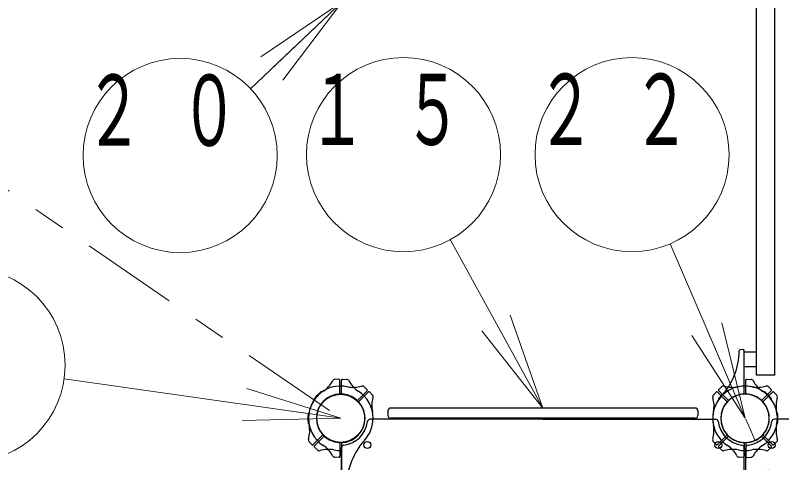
# Model space of a CAD drawing. Units: millimetres on the paper. Extents: x -385 to 0, y -594 to 267.
# Drawn here: x -223.07 to -199.37, y 138.96 to 152.79 of the extents above; entities that cross this region are included whole.
import ezdxf

# ---------------------------------------------------------------- set-up
doc = ezdxf.new("R2010")
doc.units = ezdxf.units.MM
doc.linetypes.add('USER2', pattern=[6, 3, -1, 1, -1])
doc.layers.add('1_60', color=7, linetype='Continuous', lineweight=25)
doc.styles.add('ＭＳ ゴシック', font='')
doc.styles.get('ＭＳ ゴシック').set_extended_font_data('MS Gothic')

msp = doc.modelspace()

# ---------------------------------------------------------------- linework, layer by layer
at = {"layer": '1_60'}
for p, q in [((-200.156, 141.672), (-200.156, 163.994)), ((-199.589, 141.672), (-199.589, 163.994)), ((-200.531, 142.393), (-200.156, 142.393)), ((-200.531, 141.939), (-200.156, 141.939)), ((-199.589, 141.672), (-200.156, 141.672)), ((-213.586, 141.148), (-213.587, 141.15)), ((-201.086, 141.148), (-201.087, 141.15)), ((-199.927, 141.148), (-199.925, 141.15)), ((-213.821, 140.912), (-213.823, 140.914)), ((-201.321, 140.912), (-201.323, 140.914)), ((-199.691, 140.912), (-199.689, 140.914)), ((-211.548, 140.566), (-211.548, 140.416)), ((-202.048, 140.649), (-211.465, 140.649)), ((-201.965, 140.566), (-201.965, 140.416)), ((-213.992, 140.499), (-213.995, 140.499)), ((-202.048, 140.333), (-211.465, 140.333)), ((-199.52, 140.499), (-199.517, 140.499)), ((-213.992, 140.166), (-213.995, 140.166)), ((-199.52, 140.166), (-199.517, 140.166))]:
    msp.add_line(p, q, dxfattribs=at)
at = {"layer": '1_60', "lineweight": 13}
for p, q in [((-212.96, 153.212), (-215.795, 150.524)), ((-215.481, 151.511), (-212.96, 153.212)), ((-212.96, 153.212), (-215.137, 151.148)), ((-212.96, 153.212), (-214.793, 150.785)), ((-206.756, 140.649), (-209.62, 145.858)), ((-200.506, 140.333), (-202.818, 145.729)), ((-207.764, 143.519), (-206.756, 140.649)), ((-206.756, 140.649), (-208.202, 143.278)), ((-201.228, 143.287), (-200.506, 140.333)), ((-206.756, 140.649), (-208.64, 143.037)), ((-200.506, 140.333), (-202.147, 142.893)), ((-200.506, 140.333), (-201.687, 143.09)), ((-213.006, 140.333), (-221.559, 141.551)), ((-215.906, 141.251), (-213.006, 140.333)), ((-213.006, 140.333), (-215.976, 140.756)), ((-213.006, 140.333), (-216.047, 140.261))]:
    msp.add_line(p, q, dxfattribs=at)
at = {"layer": '1_60', "linetype": 'USER2', "lineweight": 13}
for p, q in [((-230.68, 152.447), (-213.006, 140.333)), ((-186.455, 108.552), (-200.484, 140.304))]:
    msp.add_line(p, q, dxfattribs=at)
at = {"layer": '1_60', "color": 2}
for p, q in [((-200.566, 142.457), (-200.654, 142.452)), ((-200.531, 141.114), (-200.531, 142.423)), ((-213.066, 141.54), (-213.197, 141.535)), ((-213.031, 141.114), (-213.031, 141.506)), ((-212.981, 141.114), (-212.981, 141.506)), ((-212.947, 141.54), (-212.825, 141.536)), ((-200.481, 141.114), (-200.481, 141.506)), ((-200.447, 141.54), (-200.325, 141.536)), ((-212.195, 141.228), (-212.291, 141.318)), ((-201.317, 141.228), (-201.222, 141.318)), ((-199.695, 141.228), (-199.791, 141.318)), ((-212.471, 140.903), (-212.194, 141.18)), ((-212.436, 140.867), (-212.158, 141.145)), ((-212.11, 141.144), (-212.021, 141.048)), ((-201.402, 141.144), (-201.491, 141.048)), ((-201.076, 140.867), (-201.354, 141.145)), ((-201.041, 140.903), (-201.318, 141.18)), ((-199.971, 140.903), (-199.694, 141.18)), ((-199.936, 140.867), (-199.658, 141.145)), ((-199.61, 141.144), (-199.521, 141.048)), ((-213.902, 139.521), (-213.985, 139.61)), ((-213.576, 139.798), (-213.854, 139.52)), ((-213.541, 139.763), (-213.818, 139.485)), ((-201.402, 139.521), (-201.485, 139.61)), ((-201.076, 139.798), (-201.354, 139.52)), ((-201.041, 139.763), (-201.318, 139.485)), ((-199.971, 139.763), (-199.694, 139.485)), ((-199.936, 139.798), (-199.658, 139.52)), ((-199.61, 139.521), (-199.528, 139.61)), ((-213.818, 139.437), (-213.729, 139.354)), ((-213.031, 139.551), (-213.031, 139.159)), ((-212.981, 139.551), (-212.981, 138.242)), ((-201.318, 139.437), (-201.229, 139.354)), ((-200.531, 139.551), (-200.531, 139.159)), ((-200.481, 139.551), (-200.481, 139.159)), ((-199.694, 139.437), (-199.783, 139.354)), ((-213.066, 139.125), (-213.187, 139.13)), ((-200.566, 139.125), (-200.687, 139.13)), ((-200.447, 139.125), (-200.316, 139.13))]:
    msp.add_line(p, q, dxfattribs=at)
at = {"layer": '1_60', "color": 4}
for p, q in [((-206.756, 140.308), (-212.096, 140.308)), ((-206.756, 140.308), (-201.416, 140.308)), ((-194.256, 140.308), (-199.596, 140.308)), ((-212.981, 134.082), (-212.981, 139.422)), ((-200.531, 134.082), (-200.531, 139.422)), ((-200.481, 134.082), (-200.481, 139.422))]:
    msp.add_line(p, q, dxfattribs=at)
at = {"layer": '1_60', "lineweight": 13}
for centre in [(-217.972, 148.46), (-211.066, 148.486), (-203.999, 148.486), (-224.529, 141.975)]:
    msp.add_circle(centre, 3, dxfattribs=at)
at = {"layer": '1_60'}
for centre, radius in [((-213.006, 140.333), 0.743), ((-212.181, 139.508), 0.108), ((-201.331, 139.508), 0.108), ((-199.681, 139.508), 0.108)]:
    msp.add_circle(centre, radius, dxfattribs=at)
at = {"layer": '1_60', "color": 2}
for centre, radius, start, end in [((-202.851, 142.46), 2.167, 317.7828, 358.9158), ((-200.652, 142.419), 0.0333, 93, 178.9159), ((-200.564, 142.423), 0.0333, 0, 93), ((-213.997, 141.875), 0.833, 302.7272, 332.5412), ((-213.184, 141.452), 0.0833, 92, 152.5412), ((-213.064, 141.506), 0.0333, 0, 92), ((-212.948, 141.506), 0.0333, 88, 180), ((-212.828, 141.452), 0.0833, 27.4588, 88), ((-212.828, 141.452), 0.0833, 27.4588, 88), ((-212.015, 141.875), 0.833, 207.4588, 237.2728), ((-200.448, 141.506), 0.0333, 88, 180), ((-200.328, 141.452), 0.0833, 27.4588, 88), ((-199.515, 141.875), 0.833, 207.4588, 237.2728), ((-213.006, 140.333), 1, 77.7272, 135), ((-212.616, 142.124), 0.833, 257.7272, 287.5412), ((-212.34, 141.25), 0.0833, 47, 107.5412), ((-212.217, 141.204), 0.0333, 315, 47), ((-201.295, 141.204), 0.0333, 133, 225), ((-201.172, 141.25), 0.0833, 72.4588, 133), ((-200.506, 140.333), 1, 77.7272, 135), ((-200.896, 142.124), 0.833, 252.4588, 282.2728), ((-200.506, 140.333), 1, 45, 102.2728), ((-200.116, 142.124), 0.833, 257.7272, 287.5412), ((-199.84, 141.25), 0.0833, 47, 107.5412), ((-199.717, 141.204), 0.0333, 315, 47), ((-213.006, 140.333), 1, 122.7272, 180), ((-213.006, 140.333), 1, 135, 192.2728), ((-213.006, 140.333), 0.75, 94.2707, 180), ((-213.006, 140.333), 0.75, 49.2707, 135), ((-213.064, 141.114), 0.0333, 274.2707, 0), ((-212.948, 141.114), 0.0333, 180, 265.7293), ((-213.006, 140.333), 0.75, 0, 85.7293), ((-213.006, 140.333), 1, 0, 57.2728), ((-212.135, 141.121), 0.0333, 43, 135), ((-212.089, 140.999), 0.0833, 342.4588, 43), ((-201.423, 140.999), 0.0833, 137, 197.5412), ((-200.506, 140.333), 1, 135, 192.2728), ((-200.506, 140.333), 1, 137.7828, 180), ((-201.377, 141.121), 0.0333, 45, 137), ((-200.506, 140.333), 0.75, 94.2707, 180), ((-200.506, 140.333), 0.75, 49.2707, 135), ((-200.506, 140.333), 0.75, 45, 130.7293), ((-200.564, 141.114), 0.0333, 274.2707, 0), ((-200.448, 141.114), 0.0333, 180, 265.7293), ((-200.506, 140.333), 0.75, 0, 85.7293), ((-200.506, 140.333), 1, 0, 57.2728), ((-200.506, 140.333), 1, 347.7272, 45), ((-199.635, 141.121), 0.0333, 43, 135), ((-199.589, 140.999), 0.0833, 342.4588, 43), ((-213.006, 140.333), 0.75, 135, 220.7293), ((-212.495, 140.926), 0.0333, 229.2707, 315), ((-213.006, 140.333), 0.75, 315, 40.7293), ((-212.413, 140.844), 0.0333, 135, 220.7293), ((-211.215, 140.722), 0.833, 162.4588, 192.2728), ((-202.297, 140.722), 0.833, 347.7272, 17.5412), ((-200.506, 140.333), 0.75, 135, 220.7293), ((-200.506, 140.333), 0.75, 139.2707, 225), ((-201.1, 140.844), 0.0333, 319.2707, 45), ((-201.017, 140.926), 0.0333, 225, 310.7293), ((-199.995, 140.926), 0.0333, 229.2707, 315), ((-200.506, 140.333), 0.75, 319.2707, 45), ((-200.506, 140.333), 0.75, 315, 40.7293), ((-199.913, 140.844), 0.0333, 135, 220.7293), ((-198.715, 140.722), 0.833, 162.4588, 192.2728), ((-213.006, 140.333), 1, 358.5675, 12.2728), ((-200.506, 140.333), 1, 167.7272, 181.4325), ((-200.506, 140.333), 1, 358.5675, 12.2728), ((-213.006, 140.333), 1, 180, 237.2728), ((-213.006, 140.333), 0.75, 180, 265.7293), ((-213.006, 140.333), 0.75, 274.2707, 0), ((-213.006, 140.333), 1, 317.7828, 0), ((-200.506, 140.333), 1, 180, 237.2728), ((-200.506, 140.333), 0.75, 180, 265.7293), ((-200.506, 140.333), 0.75, 274.2707, 0), ((-200.506, 140.333), 1, 302.7272, 0), ((-214.798, 139.943), 0.833, 342.4588, 12.2728), ((-202.298, 139.943), 0.833, 342.4588, 12.2728), ((-198.714, 139.943), 0.833, 167.7272, 197.5412), ((-213.6, 139.821), 0.0333, 315, 40.7293), ((-201.1, 139.821), 0.0333, 315, 40.7293), ((-199.912, 139.821), 0.0333, 139.2707, 225), ((-213.924, 139.667), 0.0833, 162.4588, 223), ((-213.517, 139.739), 0.0333, 49.2707, 135), ((-213.006, 140.333), 0.75, 229.2707, 315), ((-213.064, 139.551), 0.0333, 0, 85.7293), ((-212.948, 139.551), 0.0333, 94.2707, 180), ((-210.661, 138.205), 2.167, 137.7828, 178.9159), ((-201.424, 139.667), 0.0833, 162.4588, 223), ((-201.017, 139.739), 0.0333, 49.2707, 135), ((-200.506, 140.333), 0.75, 225, 310.7293), ((-200.506, 140.333), 0.75, 229.2707, 315), ((-200.564, 139.551), 0.0333, 0, 85.7293), ((-200.448, 139.551), 0.0333, 94.2707, 180), ((-199.995, 139.739), 0.0333, 45, 130.7293), ((-199.588, 139.667), 0.0833, 317, 17.5412), ((-213.877, 139.544), 0.0333, 223, 315), ((-213.795, 139.461), 0.0333, 135, 227), ((-213.672, 139.415), 0.0833, 227, 287.5412), ((-213.396, 138.541), 0.833, 77.7272, 107.5412), ((-213.997, 138.79), 0.833, 27.4588, 57.2728), ((-213.006, 140.333), 1, 257.7272, 271.4325), ((-201.377, 139.544), 0.0333, 223, 315), ((-201.295, 139.461), 0.0333, 135, 227), ((-201.172, 139.415), 0.0833, 227, 287.5412), ((-200.896, 138.541), 0.833, 77.7272, 107.5412), ((-201.497, 138.79), 0.833, 27.4588, 57.2728), ((-200.506, 140.333), 1, 257.7272, 271.4325), ((-200.506, 140.333), 1, 268.5675, 282.2728), ((-200.116, 138.541), 0.833, 72.4588, 102.2728), ((-199.515, 138.79), 0.833, 122.7272, 152.5412), ((-199.84, 139.415), 0.0833, 252.4588, 313), ((-199.717, 139.461), 0.0333, 313, 45), ((-199.635, 139.544), 0.0333, 225, 317), ((-213.184, 139.213), 0.0833, 207.4588, 268), ((-213.064, 139.159), 0.0333, 268, 0), ((-200.684, 139.213), 0.0833, 207.4588, 268), ((-200.684, 139.213), 0.0833, 207.4588, 268), ((-200.564, 139.159), 0.0333, 268, 0), ((-200.448, 139.159), 0.0333, 180, 272), ((-200.328, 139.213), 0.0833, 272, 332.5412)]:
    msp.add_arc(centre, radius, start, end, dxfattribs=at)
at = {"layer": '1_60'}
for centre, radius, start, end in [((-213.006, 140.333), 1.017, 135, 143.6269), ((-213.006, 140.333), 1.017, 126.3731, 135), ((-213.599, 141.138), 0.0167, 45, 126.3731), ((-200.506, 140.333), 1.017, 135, 143.6269), ((-200.506, 140.333), 1.017, 126.3731, 135), ((-201.099, 141.138), 0.0167, 45, 126.3731), ((-199.913, 141.138), 0.0167, 53.6269, 135), ((-200.506, 140.333), 1.017, 45, 53.6269), ((-200.506, 140.333), 1.017, 36.3731, 45), ((-213.811, 140.926), 0.0167, 143.6269, 225), ((-201.311, 140.926), 0.0167, 143.6269, 225), ((-199.701, 140.926), 0.0167, 315, 36.3731), ((-211.465, 140.566), 0.0833, 90, 180), ((-202.048, 140.566), 0.0833, 0, 90), ((-213.006, 140.333), 1.017, 171.3731, 180), ((-213.006, 140.333), 1.017, 180, 188.6269), ((-213.995, 140.483), 0.0167, 90, 171.3731), ((-211.465, 140.416), 0.0833, 180, 270), ((-202.048, 140.416), 0.0833, 270, 0), ((-199.517, 140.483), 0.0167, 8.6269, 90), ((-200.506, 140.333), 1.017, 0, 8.6269), ((-200.506, 140.333), 1.017, 351.3731, 0), ((-213.995, 140.183), 0.0167, 188.6269, 270), ((-213.006, 140.333), 0.833, 276.7872, 353.2128), ((-200.506, 140.333), 0.833, 186.7872, 263.2128), ((-200.506, 140.333), 0.833, 276.7872, 353.2128), ((-199.517, 140.183), 0.0167, 270, 351.3731)]:
    msp.add_arc(centre, radius, start, end, dxfattribs=at)
at = {"layer": '1_60', "color": 4}
for centre, start, end in [((-212.096, 140.224), 90, 173.2128), ((-201.416, 140.224), 6.7872, 90), ((-199.596, 140.224), 90, 173.2128), ((-212.898, 139.422), 96.7872, 180), ((-200.614, 139.422), 0, 83.2128), ((-200.398, 139.422), 96.7872, 180)]:
    msp.add_arc(centre, 0.0833, start, end, dxfattribs=at)

# ---------------------------------------------------------------- texts
at = {"layer": '1_60', "char_height": 2.199, "attachment_point": 2, "style": 'ＭＳ ゴシック'}
for s, insert in [('\\T1.64;\\W0.6;２０', (-217.972, 150.96)), ('\\T1.64;\\W0.6;１５', (-211.066, 150.986)), ('\\T1.64;\\W0.6;２２', (-203.999, 150.986))]:
    msp.add_mtext(s, dxfattribs=dict(at, insert=insert))

doc.saveas('drawing.dxf')
